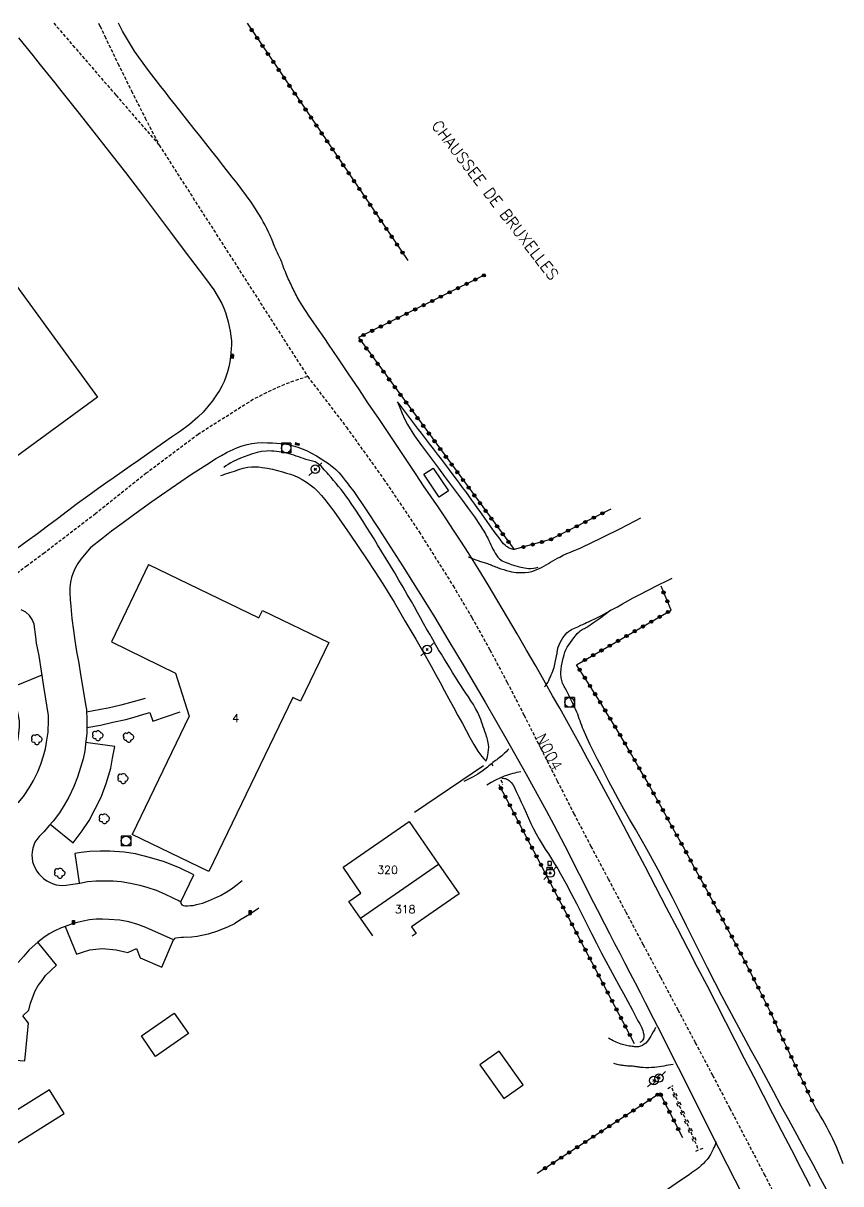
# Model space of a CAD drawing. Header units: millimetres. Extents: x 164999 to 166000, y 157004 to 158000.
# Drawn here: x 165616.7 to 165744.5, y 157818.7 to 158000 of the extents above; entities that cross this region are included whole.
import ezdxf
from ezdxf.enums import TextEntityAlignment as Align

# ---------------------------------------------------------------- set-up
doc = ezdxf.new("R2010")
doc.units = ezdxf.units.MM
doc.linetypes.add('DASHED', pattern=[0.75, 0.5, -0.25])
doc.layers.get('0').update_dxf_attribs({"linetype": 'CONTINUOUS'})
for name, color, linetype in [('W0001', 6, 'DASHED'), ('W0006', 2, 'CONTINUOUS'), ('W0008', 7, 'CONTINUOUS'), ('W0014', 7, 'CONTINUOUS'), ('W0017', 7, 'CONTINUOUS'), ('W0101', 7, 'CONTINUOUS'), ('W0104', 1, 'CONTINUOUS'), ('W0112', 1, 'DASHED'), ('W0211', 2, 'CONTINUOUS'), ('W0214', 2, 'CONTINUOUS'), ('W0220', 5, 'DASHED'), ('W0300', 7, 'CONTINUOUS'), ('W0322', 7, 'CONTINUOUS'), ('W0323', 7, 'CONTINUOUS'), ('W0401', 7, 'CONTINUOUS'), ('W0420', 7, 'CONTINUOUS'), ('W0438', 7, 'CONTINUOUS'), ('W0473', 7, 'CONTINUOUS'), ('W0989', 7, 'CONTINUOUS'), ('W0990', 7, 'CONTINUOUS'), ('W0991', 7, 'CONTINUOUS'), ('W1102', 7, 'CONTINUOUS')]:
    doc.layers.add(name, color=color, linetype=linetype)
doc.styles.get("Standard").update_dxf_attribs({"font": 'romans.shx', "width": 0.85})

# ---------------------------------------------------------------- blocks, each defined once
blk = doc.blocks.new('T401')
for p, q in [((-0.3, 0.3), (0, 0.3)), ((-0.3, -0.25), (-0.3, 0.3)), ((-0.3, 0.15), (0, 0.15)), ((-0.3, 0), (0, 0)), ((0, 0.3), (0, -0.25)), ((-0.3, -0.15), (0, -0.15)), ((-0.3, -0.25), (-0.3, -0.3)), ((-0.3, -0.3), (0, -0.3)), ((0, -0.3), (0, -0.25))]:
    blk.add_line(p, q)
blk = doc.blocks.new('T300')
for p, q in [((-0.8, 0.51), (-0.86, 0.34)), ((-0.86, 0.34), (-0.86, 0.17)), ((-0.86, 0.17), (-0.74, 0.06)), ((-0.69, 0.63), (-0.8, 0.51)), ((-0.8, -0.06), (-0.74, 0.06)), ((-0.74, 0.06), (-0.69, 0.11)), ((-0.57, 0.69), (-0.69, 0.63)), ((-0.46, 0.69), (-0.57, 0.69)), ((-0.29, 0.63), (-0.46, 0.69)), ((-0.29, 0.63), (-0.17, 0.74)), ((-0.23, 0.57), (-0.29, 0.63)), ((-0.17, 0.74), (-0.06, 0.8)), ((-0.06, 0.8), (0.06, 0.8)), ((0.06, 0.8), (0.23, 0.74)), ((0.23, 0.74), (0.34, 0.63)), ((0.34, 0.63), (0.4, 0.51)), ((0.46, 0.46), (0.34, 0.46)), ((0.4, 0.51), (0.4, 0.46)), ((0.57, 0.4), (0.46, 0.46)), ((0.57, 0.4), (0.69, 0.29)), ((0.69, 0.29), (0.74, 0.17)), ((0.74, 0.06), (0.69, -0.17)), ((0.74, 0.17), (0.74, 0.06)), ((-0.8, -0.17), (-0.8, -0.06)), ((-0.8, -0.23), (-0.8, -0.17)), ((-0.74, -0.34), (-0.8, -0.23)), ((-0.69, -0.4), (-0.74, -0.34)), ((-0.51, -0.46), (-0.69, -0.4)), ((-0.4, -0.46), (-0.51, -0.46)), ((-0.4, -0.46), (-0.34, -0.46)), ((-0.34, -0.46), (-0.34, -0.4)), ((-0.34, -0.51), (-0.34, -0.46)), ((-0.29, -0.63), (-0.34, -0.51)), ((-0.17, -0.74), (-0.29, -0.63)), ((-0.06, -0.8), (-0.17, -0.74)), ((0.06, -0.8), (-0.06, -0.8)), ((0.17, -0.74), (0.06, -0.8)), ((0.23, -0.69), (0.17, -0.74)), ((0.29, -0.46), (0.23, -0.46)), ((0.29, -0.63), (0.23, -0.69)), ((0.46, -0.4), (0.29, -0.46)), ((0.34, -0.51), (0.29, -0.63)), ((0.34, -0.51), (0.34, -0.46)), ((0.57, -0.34), (0.46, -0.4)), ((0.63, -0.29), (0.57, -0.34)), ((0.69, -0.17), (0.63, -0.29))]:
    blk.add_line(p, q)
blk = doc.blocks.new('T420')
for p, q in [((0.75, 0.75), (-0.75, 0.75)), ((-0.75, 0.75), (-0.75, -0.75)), ((0.75, 0.75), (0.75, -0.75)), ((0.75, -0.75), (-0.75, -0.75))]:
    blk.add_line(p, q)
blk.add_ellipse((0, 0), major_axis=(-0.53, 0.53), ratio=1, start_param=3.926991, end_param=10.210176)
blk = doc.blocks.new('T473')
for p, q in [((-0.166667, 0.166667), (0.166667, -0.166667)), ((-0.166667, -0.166667), (0.166667, 0.166667)), ((0.500001, 0.500001), (1.000002, 1.000002)), ((-1.000002, -1.000002), (-0.500001, -0.500001))]:
    blk.add_line(p, q)
blk.add_ellipse((0, 0), major_axis=(0.471405, 0.471405), ratio=1, start_param=5.4977871438, end_param=11.780972451)
blk = doc.blocks.new('T438')
for p, q in [((-0.4, 0.2), (0.4, 0.2)), ((-0.4, -0.2), (-0.4, 0.2)), ((0.15, 1.1), (-0.3, 1.1)), ((-0.3, 1.1), (-0.3, 0.5)), ((-0.3, 0.5), (0.15, 0.5)), ((0.3, 0.65), (0.3, 0.95)), ((0.4, 0.2), (0.4, -0.2))]:
    blk.add_line(p, q)
at = {"flags": 128}
for points in [[(-0.4, -0.2), (0.4, 0.2)], [(0.4, -0.2), (-0.4, -0.2)]]:
    blk.add_lwpolyline(points, dxfattribs=at)
for centre, major_axis, start_param, end_param in [((0.15, 0.95), (0.106, -0.106), 0.785398, 2.356194), ((0.15, 0.65), (0.106, 0.106), 3.926991, 5.497787)]:
    blk.add_ellipse(centre, major_axis=major_axis, ratio=1, start_param=start_param, end_param=end_param)
blk = doc.blocks.new('t323o')
at = {"color": 0, "linetype": 'Continuous'}
for radius in [0.25, 0.15]:
    blk.add_circle((0, 0), radius, dxfattribs=at)
blk = doc.blocks.new('t220o')
at = {"color": 0, "linetype": 'Continuous'}
for p, q in [((-0.25, 0.25), (0.25, 0.25)), ((-0.25, -0.25), (0.25, -0.25))]:
    blk.add_line(p, q, dxfattribs=at)
blk = doc.blocks.new('t322o')
at = {"color": 0, "linetype": 'Continuous'}
for radius in [0.25, 0.15]:
    blk.add_circle((0, 0), radius, dxfattribs=at)

msp = doc.modelspace()

# ---------------------------------------------------------------- linework, layer by layer
at = {"layer": 'W0001'}
for points in [[(165621.45, 158000), (165624.43, 157996.54), (165631.17, 157988.74), (165637.92, 157980.95)], [(165628.44, 158000), (165628.67, 157999.52), (165629.42, 157997.96), (165631.48, 157993.68), (165633.59, 157989.42), (165635.73, 157985.17), (165637.92, 157980.95)], [(165637.92, 157980.95), (165661.14, 157944.8)], [(165661.14, 157944.8), (165658.93, 157944.09), (165656.77, 157943.25), (165654.66, 157942.28), (165652.6, 157941.2), (165644.03, 157935.77), (165635.9, 157929.68), (165627.97, 157923.36), (165619.96, 157917.23), (165617.28, 157915.24), (165614.6, 157913.25)], [(165661.14, 157944.8), (165667.2, 157936.88), (165673.01, 157928.79), (165678.57, 157920.52), (165683.88, 157912.1), (165686.81, 157907.14), (165689.62, 157902.1), (165692.33, 157897.02), (165694.96, 157891.9), (165697.56, 157886.76), (165700.15, 157881.63), (165702.76, 157876.5), (165705.42, 157871.4), (165708.14, 157866.29), (165710.86, 157861.17), (165713.58, 157856.06), (165716.31, 157850.95), (165719.03, 157845.84), (165721.74, 157840.73), (165724.45, 157835.61), (165727.14, 157830.48), (165732.52, 157820.16), (165737.86, 157809.83)]]:
    msp.add_lwpolyline(points, dxfattribs=at)
at = {"layer": 'W0006'}
for points in [[(165619.56, 157898.15), (165614.88, 157896.21), (165615.27, 157895.06), (165616.02, 157890.99), (165616.02, 157890.04), (165615.8, 157888.17), (165615.58, 157887.15), (165614.95, 157885.29), (165614.54, 157884.3), (165614.02, 157883.4), (165612.93, 157881.86), (165611.6, 157880.42), (165609.98, 157879.12), (165608.15, 157878.04), (165606.47, 157877.33), (165604.48, 157876.84), (165602.48, 157876.62), (165600.48, 157876.76), (165598.53, 157877.07), (165596.62, 157877.68), (165595.68, 157878.12), (165593.74, 157879.39), (165592.31, 157880.55), (165589.15, 157877.14)], [(165620.89, 157874.85), (165624.48, 157871.96), (165625.88, 157873.85), (165626.95, 157875.45), (165627.93, 157877.26), (165628.84, 157879.09), (165629.63, 157881.23), (165630.36, 157883.6), (165630.64, 157885.18), (165631.01, 157887.02), (165626.42, 157887.63)], [(165641.33, 157862.76), (165643.32, 157866.96), (165641.19, 157867.98), (165638.75, 157869.01), (165636.43, 157869.67), (165634.21, 157870.21), (165632.47, 157870.48), (165630.18, 157870.66), (165628.71, 157870.67), (165627.08, 157870.58), (165625.72, 157870.42), (165624.71, 157870.26), (165625.39, 157865.71)], [(165623.21, 157858.88), (165624.97, 157854.55), (165626.09, 157854.93), (165627.07, 157855.23), (165628.04, 157855.35), (165629.07, 157855.42), (165631.22, 157855.26), (165633.04, 157854.8), (165634.36, 157855.45), (165634.95, 157854), (165638.35, 157852.51), (165640.16, 157856.79)], [(165612.37, 157838.2), (165616.89, 157837.88), (165617.48, 157843.76), (165616.58, 157844.93), (165617.54, 157845.82), (165617.81, 157846.9), (165618.51, 157848.85), (165619.02, 157849.67), (165619.61, 157850.44), (165620.16, 157851.24), (165621.85, 157852.83), (165618.94, 157856.44)]]:
    msp.add_lwpolyline(points, dxfattribs=at)
at = {"layer": 'W0008'}
for points in [[(165739.77, 157818.25), (165738.29, 157821.09), (165736.82, 157823.94), (165735.34, 157826.79), (165733.87, 157829.63), (165732.39, 157832.48), (165730.92, 157835.34), (165729.45, 157838.2), (165727.98, 157841.06), (165726.52, 157843.92), (165725.05, 157846.78), (165723.58, 157849.64), (165722.1, 157852.5), (165720.62, 157855.35), (165718.94, 157858.57), (165717.26, 157861.8), (165715.58, 157865.02), (165713.89, 157868.24), (165712.2, 157871.46), (165710.49, 157874.68), (165708.78, 157877.89), (165707.06, 157881.09), (165705.99, 157883.08), (165704.91, 157885.06), (165703.83, 157887.05), (165702.74, 157889.02), (165701.65, 157891), (165700.55, 157892.97), (165699.44, 157894.94), (165698.32, 157896.9), (165696.85, 157899.48), (165695.37, 157902.04), (165693.88, 157904.61), (165692.38, 157907.17), (165690.87, 157909.72), (165689.34, 157912.26), (165687.8, 157914.79), (165686.23, 157917.3), (165685.1, 157919.07), (165683.96, 157920.82), (165682.8, 157922.56), (165681.63, 157924.29), (165680.45, 157926.02), (165679.27, 157927.75), (165678.1, 157929.48), (165676.93, 157931.21), (165675.37, 157933.55), (165673.8, 157935.88), (165672.24, 157938.22), (165670.67, 157940.55), (165669.11, 157942.88), (165667.54, 157945.22), (165665.98, 157947.55), (165664.41, 157949.88), (165663.81, 157950.76), (165663.2, 157951.63), (165662.59, 157952.5), (165661.98, 157953.37), (165661.38, 157954.24), (165660.78, 157955.12), (165660.21, 157956.02), (165659.66, 157956.92), (165659.51, 157957.18), (165659.37, 157957.44), (165659.24, 157957.7), (165659.11, 157957.96), (165658.98, 157958.23), (165658.85, 157958.49), (165658.73, 157958.76), (165658.6, 157959.02), (165658.48, 157959.28), (165658.35, 157959.55), (165658.23, 157959.81), (165658.11, 157960.07), (165657.99, 157960.34), (165657.88, 157960.6), (165657.76, 157960.87), (165657.65, 157961.14), (165657.55, 157961.37), (165657.47, 157961.6), (165657.38, 157961.84), (165657.3, 157962.08), (165657.21, 157962.31), (165657.13, 157962.55), (165657.04, 157962.78), (165656.94, 157963.01), (165656.84, 157963.23), (165656.74, 157963.46), (165656.63, 157963.68), (165656.52, 157963.89), (165656.41, 157964.11), (165656.3, 157964.33), (165656.2, 157964.55), (165656.1, 157964.78), (165655.99, 157965.03), (165655.89, 157965.29), (165655.79, 157965.55), (165655.69, 157965.82), (165655.59, 157966.08), (165655.49, 157966.34), (165655.38, 157966.6), (165655.27, 157966.85), (165655.01, 157967.38), (165654.74, 157967.92), (165654.47, 157968.44), (165654.19, 157968.96), (165653.9, 157969.48), (165653.6, 157970), (165653.29, 157970.5), (165652.97, 157971), (165652.29, 157972.02), (165651.58, 157973.03), (165650.85, 157974.01), (165650.1, 157974.99), (165649.35, 157975.95), (165648.59, 157976.91), (165647.83, 157977.87), (165647.08, 157978.84), (165646.15, 157980.03), (165645.22, 157981.22), (165644.28, 157982.4), (165643.34, 157983.57), (165642.4, 157984.75), (165641.47, 157985.93), (165640.54, 157987.12), (165639.61, 157988.3), (165638.91, 157989.21), (165638.2, 157990.11), (165637.48, 157991.02), (165636.78, 157991.92), (165636.08, 157992.83), (165635.39, 157993.76), (165634.72, 157994.7), (165634.08, 157995.65), (165633.59, 157996.42), (165633.12, 157997.2), (165632.66, 157997.98), (165632.21, 157998.78), (165631.77, 157999.58), (165631.55, 158000)], [(165615.95, 157997.72), (165617.08, 157996.32), (165618.21, 157994.91), (165619.33, 157993.51), (165620.46, 157992.1), (165621.58, 157990.69), (165622.71, 157989.28), (165625.2, 157986.14), (165627.69, 157982.99), (165630.17, 157979.84), (165632.63, 157976.67), (165634.99, 157973.58), (165637.34, 157970.49), (165639.68, 157967.38), (165641.99, 157964.26), (165643.48, 157962.3), (165645.02, 157960.35), (165646.48, 157958.33), (165647.74, 157956.19), (165648.04, 157955.5), (165648.29, 157954.79), (165648.5, 157954.07), (165648.69, 157953.35), (165648.86, 157952.61), (165649.02, 157951.87), (165649.14, 157951.12), (165649.21, 157950.36), (165649.23, 157949.74), (165649.2, 157949.13), (165649.14, 157948.52), (165649.06, 157947.9), (165648.94, 157947.11), (165648.79, 157946.32), (165648.6, 157945.53), (165648.35, 157944.76), (165648.06, 157944.02), (165647.71, 157943.31), (165647.33, 157942.61), (165646.9, 157941.94), (165646.25, 157941), (165645.54, 157940.1), (165644.78, 157939.25), (165643.98, 157938.44), (165642.67, 157937.31), (165641.27, 157936.29), (165639.85, 157935.32), (165638.44, 157934.34), (165637.19, 157933.44), (165635.93, 157932.56), (165634.66, 157931.68), (165633.39, 157930.8), (165632.13, 157929.93), (165630.86, 157929.05), (165629.6, 157928.16), (165628.34, 157927.27), (165626.75, 157926.11), (165625.17, 157924.94), (165623.6, 157923.76), (165622.03, 157922.58), (165620.46, 157921.4), (165618.88, 157920.23), (165617.3, 157919.07), (165615.7, 157917.92)], [(165627.27, 157918.19), (165628.88, 157919.44), (165630.49, 157920.68), (165632.12, 157921.9), (165633.76, 157923.11), (165636.75, 157925.26), (165639.77, 157927.38), (165642.82, 157929.45), (165645.93, 157931.44), (165646.8, 157931.97), (165647.67, 157932.49), (165648.56, 157932.98), (165649.48, 157933.41), (165650.19, 157933.7), (165650.92, 157933.97), (165651.67, 157934.18), (165652.43, 157934.34), (165653.23, 157934.44), (165654.03, 157934.47), (165654.83, 157934.46), (165655.63, 157934.43), (165656.26, 157934.4), (165656.89, 157934.35), (165657.52, 157934.28), (165658.15, 157934.16), (165658.87, 157933.98), (165659.58, 157933.76), (165660.28, 157933.51), (165660.97, 157933.22), (165661.75, 157932.84), (165662.5, 157932.41), (165663.24, 157931.95), (165663.96, 157931.48), (165664.37, 157931.2), (165664.77, 157930.92), (165665.16, 157930.61), (165665.53, 157930.29), (165666.05, 157929.74), (165666.54, 157929.16), (165667, 157928.56), (165667.46, 157927.97), (165667.68, 157927.69), (165667.9, 157927.41), (165668.12, 157927.12), (165668.33, 157926.83), (165670.3, 157923.97), (165672.22, 157921.08), (165674.11, 157918.16), (165675.97, 157915.23), (165678.42, 157911.33), (165680.84, 157907.41), (165683.23, 157903.46), (165685.59, 157899.51), (165688.87, 157893.92), (165692.12, 157888.31), (165695.32, 157882.66), (165698.44, 157876.98), (165699.62, 157874.79), (165700.77, 157872.59), (165701.9, 157870.38), (165703.03, 157868.17), (165704.14, 157865.95), (165705.26, 157863.73), (165706.39, 157861.52), (165707.52, 157859.31), (165708.32, 157857.77), (165709.12, 157856.24), (165709.92, 157854.7), (165710.72, 157853.17), (165711.53, 157851.63), (165712.33, 157850.1), (165713.12, 157848.56), (165713.92, 157847.02), (165715.21, 157844.48), (165716.5, 157841.94), (165717.78, 157839.39), (165719.06, 157836.84), (165720.34, 157834.29), (165721.62, 157831.74), (165722.9, 157829.2), (165724.19, 157826.65), (165726.68, 157821.77), (165729.19, 157816.88)]]:
    msp.add_lwpolyline(points, dxfattribs=at)
at = {"layer": 'W0014'}
for points in [[(165635.71, 157894.52), (165633.83, 157893.97), (165631.92, 157893.46), (165629.93, 157893), (165628.77, 157892.78), (165626.55, 157892.35)], [(165626.61, 157889.95), (165628.76, 157890.34), (165630.67, 157890.79), (165632.71, 157891.21), (165633.99, 157891.56), (165635.51, 157892.04), (165636.44, 157892.29), (165636.94, 157890.94), (165641.2, 157892.44)]]:
    msp.add_lwpolyline(points, dxfattribs=at)
at = {"layer": 'W0017'}
for points in [[(165686.25, 157916.65), (165686.64, 157916.49), (165687.03, 157916.33), (165687.42, 157916.18), (165687.81, 157916.04), (165687.99, 157915.98), (165688.17, 157915.92), (165688.35, 157915.86), (165688.53, 157915.8), (165688.71, 157915.74), (165688.89, 157915.69), (165689.07, 157915.63), (165689.25, 157915.57), (165689.47, 157915.49), (165689.68, 157915.41), (165689.89, 157915.33), (165690.1, 157915.25), (165690.31, 157915.17), (165690.52, 157915.09), (165690.73, 157915.01), (165690.94, 157914.93), (165691.36, 157914.78), (165691.78, 157914.64), (165692.21, 157914.5), (165692.64, 157914.39), (165693, 157914.31), (165693.37, 157914.25), (165693.73, 157914.2), (165694.1, 157914.18), (165694.63, 157914.18), (165695.16, 157914.2), (165695.68, 157914.26), (165696.2, 157914.36), (165696.59, 157914.48), (165696.97, 157914.63), (165697.33, 157914.8), (165697.69, 157914.98), (165698.05, 157915.16), (165698.41, 157915.36), (165698.77, 157915.57), (165699.12, 157915.79), (165699.47, 157916), (165699.82, 157916.21), (165700.18, 157916.41), (165700.55, 157916.6), (165701.1, 157916.87), (165701.66, 157917.13), (165702.23, 157917.37), (165702.79, 157917.61), (165703.36, 157917.85), (165703.93, 157918.09), (165704.49, 157918.34), (165705.05, 157918.6), (165707.5, 157919.79), (165709.92, 157921.01), (165712.33, 157922.27), (165713.2, 157922.74)], [(165627.27, 157918.19), (165625.68, 157916.26), (165625.19, 157915.58), (165624.79, 157914.88), (165624.47, 157914.15), (165624.23, 157913.41), (165624.08, 157912.65), (165623.97, 157911.85), (165623.97, 157911.03), (165623.99, 157909.99), (165624.1, 157908.88), (165624.28, 157906.98), (165624.53, 157905.14), (165624.74, 157903.58), (165624.99, 157901.87), (165625.35, 157900.02), (165625.61, 157898.25), (165626.43, 157893.29), (165626.53, 157892.8), (165626.61, 157891.1), (165626.61, 157889.95), (165626.61, 157889.02), (165626.46, 157887.85), (165626.28, 157886.34), (165626.02, 157885.08), (165625.64, 157883.73), (165625.15, 157882.2), (165624.58, 157880.75), (165623.79, 157879.08), (165623.08, 157877.86), (165622.31, 157876.63), (165621.37, 157875.36), (165620.7, 157874.65), (165619.86, 157873.68), (165619.17, 157872.93), (165618.77, 157872.49), (165618.5, 157872.04), (165618.3, 157871.61), (165618.14, 157871.1), (165618.06, 157870.56), (165618.03, 157870.03), (165618.06, 157869.55), (165618.11, 157869), (165618.33, 157868.45), (165618.76, 157867.56), (165619.1, 157867.12), (165619.45, 157866.73), (165619.84, 157866.4), (165620.37, 157866.02), (165620.78, 157865.79), (165621.35, 157865.56), (165621.79, 157865.41), (165622.29, 157865.33), (165622.79, 157865.29), (165623.4, 157865.36), (165624.08, 157865.44), (165625.49, 157865.66), (165626.71, 157865.89), (165628.02, 157866.03), (165629.38, 157866.04), (165630.75, 157866.02), (165632, 157865.92), (165633.41, 157865.67), (165634.89, 157865.33), (165636.17, 157864.97), (165637.47, 157864.55), (165638.73, 157863.99), (165640.06, 157863.35), (165641.05, 157862.89), (165641.33, 157862.76), (165641.33, 157862.47), (165641.47, 157862.26), (165641.69, 157862.18), (165641.95, 157862.13), (165642.41, 157862.1), (165642.75, 157862.15), (165643.21, 157862.17), (165643.77, 157862.3), (165644.71, 157862.55), (165645.65, 157862.9), (165646.59, 157863.29), (165647.5, 157863.72), (165648.38, 157864.25), (165649.21, 157864.79), (165650.11, 157865.45), (165650.87, 157866.05)], [(165698.18, 157896.32), (165698.32, 157896.49), (165698.44, 157896.66), (165698.56, 157896.83), (165698.67, 157897.01), (165698.83, 157897.3), (165698.97, 157897.6), (165699.1, 157897.9), (165699.23, 157898.2), (165699.35, 157898.49), (165699.46, 157898.78), (165699.57, 157899.07), (165699.66, 157899.37), (165699.79, 157899.86), (165699.9, 157900.36), (165700, 157900.86), (165700.1, 157901.36), (165700.12, 157901.51), (165700.15, 157901.65), (165700.17, 157901.8), (165700.19, 157901.94), (165700.21, 157902.09), (165700.24, 157902.24), (165700.27, 157902.38), (165700.31, 157902.52), (165700.46, 157902.9), (165700.62, 157903.26), (165700.82, 157903.62), (165701.04, 157903.96), (165701.23, 157904.23), (165701.45, 157904.49), (165701.68, 157904.74), (165701.94, 157904.96), (165702.4, 157905.26), (165702.88, 157905.5), (165703.37, 157905.71), (165703.86, 157905.94), (165704.15, 157906.08), (165704.45, 157906.22), (165704.75, 157906.36), (165705.05, 157906.5), (165705.35, 157906.63), (165705.65, 157906.77), (165705.95, 157906.92), (165706.25, 157907.06), (165707.08, 157907.49), (165707.91, 157907.94), (165708.74, 157908.39), (165709.56, 157908.84), (165710.38, 157909.3), (165711.2, 157909.76), (165712.03, 157910.21), (165712.86, 157910.65), (165714.37, 157911.42), (165715.88, 157912.19), (165717.4, 157912.94), (165718.13, 157913.29)], [(165615.86, 157878.22), (165616.7, 157879.19), (165617.72, 157880.68), (165618.28, 157881.68), (165618.96, 157883.02), (165619.44, 157884.25), (165619.83, 157885.53), (165620.17, 157886.64), (165620.38, 157887.98), (165620.55, 157889.26), (165620.63, 157891.1), (165620.61, 157891.83), (165619.88, 157896.36), (165619.13, 157901.15), (165618.75, 157903.12), (165618.65, 157904.16), (165618.36, 157906.11), (165618.08, 157906.84), (165617.64, 157907.49), (165617.06, 157908.01), (165616.36, 157908.36)], [(165692.6, 157886.65), (165692.38, 157886.41), (165692.15, 157886.18), (165691.91, 157885.95), (165691.67, 157885.72), (165691.48, 157885.56), (165691.29, 157885.4), (165691.09, 157885.25), (165690.89, 157885.1), (165690.7, 157884.94), (165690.5, 157884.79), (165690.3, 157884.64), (165690.1, 157884.49), (165689.89, 157884.32), (165689.68, 157884.14), (165689.48, 157883.97), (165689.27, 157883.79), (165689.06, 157883.62), (165688.85, 157883.45), (165688.63, 157883.29), (165688.4, 157883.13), (165687.72, 157882.69), (165687.01, 157882.27), (165686.29, 157881.89), (165685.55, 157881.53)], [(165694.45, 157883.05), (165694.13, 157882.99), (165693.81, 157882.92), (165693.5, 157882.85), (165693.19, 157882.77), (165692.86, 157882.68), (165692.53, 157882.59), (165692.2, 157882.48), (165691.88, 157882.36), (165691.19, 157882.05), (165690.5, 157881.72), (165689.83, 157881.36), (165689.17, 157880.96)], [(165653.5, 157861.77), (165652.06, 157860.77), (165650.55, 157859.85), (165649.69, 157859.32), (165648.69, 157858.82), (165647.05, 157858.15), (165645.57, 157857.67), (165643.88, 157857.3), (165642.95, 157857.22), (165641.7, 157857.16), (165641.43, 157857.16), (165640.51, 157857.05), (165640.34, 157856.99), (165640.16, 157856.79), (165635.84, 157858.73), (165634.57, 157859.2), (165633.16, 157859.61), (165631.77, 157859.86), (165630.06, 157860), (165629.07, 157860.05), (165628.07, 157860.02), (165627.05, 157859.91), (165626.06, 157859.73), (165625.1, 157859.51), (165624.29, 157859.28), (165623.21, 157858.88), (165622.49, 157858.64), (165621.58, 157858.22), (165620.73, 157857.71), (165619.87, 157857.15), (165618.94, 157856.44), (165617.57, 157855.25), (165616.69, 157854.19), (165615.89, 157853.28)], [(165715.54, 157843.08), (165715.36, 157842.74), (165715.17, 157842.4), (165714.97, 157842.06), (165714.77, 157841.73), (165714.6, 157841.46), (165714.43, 157841.18), (165714.24, 157840.91), (165714.02, 157840.68), (165713.76, 157840.48), (165713.48, 157840.31), (165713.18, 157840.18), (165712.87, 157840.09), (165712.74, 157840.07), (165712.62, 157840.06), (165712.49, 157840.06), (165712.36, 157840.07), (165712.23, 157840.09), (165712.11, 157840.11), (165711.98, 157840.13), (165711.86, 157840.15), (165711.64, 157840.18), (165711.42, 157840.21), (165711.21, 157840.25), (165711, 157840.3), (165710.78, 157840.34), (165710.57, 157840.4), (165710.36, 157840.46), (165710.15, 157840.52), (165709.9, 157840.61), (165709.64, 157840.71), (165709.39, 157840.81), (165709.15, 157840.92), (165708.9, 157841.04), (165708.66, 157841.16), (165708.42, 157841.29), (165708.19, 157841.43)], [(165718.3, 157837.33), (165717.93, 157837.26), (165717.56, 157837.2), (165717.19, 157837.14), (165716.82, 157837.08), (165716.45, 157837.02), (165716.09, 157836.96), (165715.72, 157836.9), (165715.35, 157836.86), (165714.91, 157836.83), (165714.47, 157836.81), (165714.03, 157836.81), (165713.59, 157836.83), (165713.41, 157836.84), (165713.23, 157836.86), (165713.05, 157836.89), (165712.86, 157836.92), (165712.68, 157836.94), (165712.5, 157836.97), (165712.32, 157837), (165712.14, 157837.02), (165711.94, 157837.04), (165711.73, 157837.05), (165711.53, 157837.06), (165711.33, 157837.07), (165711.12, 157837.08), (165710.92, 157837.09), (165710.72, 157837.11), (165710.52, 157837.14), (165710.32, 157837.16), (165710.13, 157837.2), (165709.94, 157837.23), (165709.75, 157837.27), (165709.55, 157837.31), (165709.36, 157837.36), (165709.17, 157837.41), (165708.98, 157837.46)], [(165724.98, 157825.23), (165724.89, 157824.94), (165724.78, 157824.64), (165724.66, 157824.36), (165724.54, 157824.08), (165724.32, 157823.66), (165724.1, 157823.26), (165723.85, 157822.86), (165723.58, 157822.48), (165723.3, 157822.15), (165723, 157821.83), (165722.68, 157821.53), (165722.35, 157821.25), (165722.07, 157821.02), (165721.77, 157820.81), (165721.47, 157820.6), (165721.17, 157820.4), (165720.77, 157820.11), (165720.38, 157819.83), (165719.99, 157819.55), (165719.59, 157819.28), (165717.22, 157817.69)]]:
    msp.add_lwpolyline(points, dxfattribs=at)
at = {"layer": 'W0101'}
msp.add_lwpolyline([(165615.18, 157959.56), (165628.29, 157941.6), (165610.29, 157928.46), (165597.18, 157946.42)], close=True, dxfattribs=at)
for points in [[(165636.23, 157915.43), (165630.44, 157903.34), (165640.48, 157898.44), (165642.63, 157891.72), (165633.7, 157873.24)], [(165636.23, 157915.43), (165653.51, 157907.1), (165654.07, 157908.27), (165664.42, 157903.26), (165659.99, 157894.08), (165658.82, 157894.65), (165645.67, 157867.46), (165633.7, 157873.24)], [(165669.42, 157860.17), (165667.59, 157862.8), (165669.47, 157864.11), (165666.67, 157868.13), (165676.99, 157875.3)], [(165676.99, 157875.3), (165681.61, 157868.64)], [(165681.61, 157868.64), (165684.83, 157864.01), (165677.39, 157858.84), (165678.11, 157857.8), (165677.47, 157857.36)], [(165671.31, 157857.44), (165669.42, 157860.17)]]:
    msp.add_lwpolyline(points, dxfattribs=at)
at = {"layer": 'W0104'}
for points in [[(165681.7, 157925.96), (165679.31, 157929.55), (165680.76, 157930.51), (165683.14, 157926.92)], [(165640.24, 157845.35), (165642.48, 157842.14), (165637.37, 157838.59), (165635.14, 157841.81)], [(165694.83, 157834.14), (165691.06, 157839.42), (165688.06, 157837.27), (165691.83, 157832)], [(165620.76, 157833.39), (165608.89, 157825.98), (165611.21, 157822.27), (165623.08, 157829.67)]]:
    msp.add_lwpolyline(points, close=True, dxfattribs=at)
at = {"layer": 'W0112'}
for points in [[(165689.84, 157884.4), (165690.17, 157883.88)], [(165691.32, 157881.8), (165691.63, 157881.09)], [(165717.43, 157833.59), (165718.29, 157834.04)], [(165721.8, 157823.8), (165722.96, 157824.27)]]:
    msp.add_lwpolyline(points, dxfattribs=at)
at = {"layer": 'W0211'}
for points in [[(165693.42, 157917.77), (165693.26, 157917.8), (165693.1, 157917.84), (165692.95, 157917.89), (165692.79, 157917.95), (165692.64, 157918.01), (165692.5, 157918.09), (165692.36, 157918.17), (165692.23, 157918.26), (165691.99, 157918.46), (165691.77, 157918.67), (165691.57, 157918.9), (165691.38, 157919.14), (165691.21, 157919.38), (165691.03, 157919.63), (165690.86, 157919.87), (165690.68, 157920.11), (165690.3, 157920.61), (165689.92, 157921.12), (165689.56, 157921.63), (165689.19, 157922.14), (165688.83, 157922.66), (165688.47, 157923.17), (165688.11, 157923.69), (165687.75, 157924.2), (165687.27, 157924.86), (165686.79, 157925.51), (165686.32, 157926.17), (165685.84, 157926.82), (165685.36, 157927.48), (165684.88, 157928.13), (165684.4, 157928.78), (165683.91, 157929.43), (165683.3, 157930.25), (165682.68, 157931.06), (165682.05, 157931.88), (165681.43, 157932.69), (165680.8, 157933.5), (165680.17, 157934.31), (165679.55, 157935.12), (165678.93, 157935.94), (165678.46, 157936.55), (165677.99, 157937.17), (165677.53, 157937.78), (165677.06, 157938.4), (165676.6, 157939.02), (165676.13, 157939.63), (165675.67, 157940.25), (165675.2, 157940.87)], [(165647.56, 157929.35), (165647.92, 157929.47), (165648.28, 157929.58), (165648.63, 157929.7), (165648.99, 157929.81), (165649.67, 157930.04), (165650.36, 157930.29), (165651.05, 157930.51), (165651.76, 157930.65), (165652.33, 157930.7), (165652.9, 157930.71), (165653.47, 157930.67), (165654.04, 157930.61), (165654.85, 157930.49), (165655.65, 157930.31), (165656.44, 157930.11), (165657.22, 157929.89), (165657.83, 157929.72), (165658.44, 157929.54), (165659.04, 157929.33), (165659.62, 157929.08), (165660.29, 157928.72), (165660.94, 157928.32), (165661.55, 157927.89), (165662.14, 157927.41), (165662.75, 157926.83), (165663.3, 157926.21), (165663.83, 157925.57), (165664.35, 157924.92), (165665.23, 157923.76), (165666.07, 157922.57), (165666.89, 157921.37), (165667.71, 157920.17), (165669.03, 157918.24), (165670.33, 157916.31), (165671.62, 157914.36), (165672.88, 157912.4), (165674.64, 157909.54), (165676.35, 157906.66), (165678.04, 157903.76), (165679.71, 157900.85), (165680.43, 157899.57), (165681.14, 157898.29), (165681.84, 157897), (165682.54, 157895.72), (165683.23, 157894.43), (165683.93, 157893.14), (165684.63, 157891.85), (165685.34, 157890.57), (165685.93, 157889.49), (165686.5, 157888.4), (165687.1, 157887.32), (165687.75, 157886.28), (165688.05, 157885.86), (165688.36, 157885.46), (165688.68, 157885.07), (165689.02, 157884.7)], [(165744.87, 157821.82), (165744.35, 157823.14), (165743.8, 157824.44), (165743.22, 157825.73), (165742.93, 157826.33), (165742.63, 157826.92), (165742.32, 157827.51), (165742, 157828.09), (165741.67, 157828.67), (165741.33, 157829.24), (165740.98, 157829.81), (165740.63, 157830.37)]]:
    msp.add_lwpolyline(points, dxfattribs=at)
at = {"layer": 'W0214'}
for points in [[(165675.2, 157940.87), (165675.52, 157939.95), (165675.89, 157939.05), (165676.3, 157938.17), (165676.76, 157937.32), (165677.86, 157935.54), (165679.08, 157933.83), (165680.35, 157932.16), (165681.58, 157930.48), (165682.51, 157929.2), (165683.45, 157927.94), (165684.4, 157926.68), (165685.35, 157925.42), (165686.29, 157924.15), (165687.21, 157922.86), (165688.09, 157921.55), (165688.93, 157920.21), (165689.12, 157919.88), (165689.29, 157919.54), (165689.45, 157919.2), (165689.6, 157918.86), (165689.76, 157918.52), (165689.92, 157918.18), (165690.09, 157917.84), (165690.27, 157917.52), (165690.45, 157917.2), (165690.64, 157916.89), (165690.85, 157916.59), (165691.11, 157916.32), (165691.53, 157916.03), (165692, 157915.81), (165692.47, 157915.63), (165692.94, 157915.46), (165693.31, 157915.33), (165693.69, 157915.22), (165694.07, 157915.12), (165694.46, 157915.03), (165694.76, 157914.96), (165695.06, 157914.89), (165695.36, 157914.84), (165695.67, 157914.82), (165696.04, 157914.83), (165696.42, 157914.86), (165696.79, 157914.92), (165697.15, 157915.01)], [(165689.02, 157884.7), (165689.12, 157884.93), (165689.2, 157885.17), (165689.26, 157885.42), (165689.32, 157885.67), (165689.38, 157886.07), (165689.42, 157886.48), (165689.44, 157886.89), (165689.41, 157887.31), (165689.38, 157887.57), (165689.32, 157887.82), (165689.26, 157888.08), (165689.18, 157888.33), (165689.1, 157888.58), (165689.02, 157888.82), (165688.93, 157889.07), (165688.85, 157889.32), (165688.73, 157889.7), (165688.6, 157890.07), (165688.48, 157890.45), (165688.34, 157890.83), (165688.2, 157891.2), (165688.06, 157891.57), (165687.9, 157891.94), (165687.73, 157892.3), (165687.39, 157892.93), (165687.04, 157893.55), (165686.66, 157894.16), (165686.26, 157894.76), (165685.86, 157895.36), (165685.46, 157895.95), (165685.07, 157896.55), (165684.68, 157897.15), (165684.24, 157897.86), (165683.8, 157898.57), (165683.36, 157899.28), (165682.92, 157899.99), (165682.48, 157900.7), (165682.05, 157901.42), (165681.61, 157902.13), (165681.19, 157902.85), (165680.7, 157903.7), (165680.21, 157904.54), (165679.73, 157905.39), (165679.26, 157906.24), (165678.79, 157907.1), (165678.31, 157907.95), (165677.83, 157908.8), (165677.35, 157909.64), (165676.7, 157910.76), (165676.05, 157911.88), (165675.4, 157912.99), (165674.74, 157914.11), (165674.09, 157915.22), (165673.42, 157916.33), (165672.75, 157917.43), (165672.07, 157918.53), (165671.51, 157919.43), (165670.95, 157920.34), (165670.39, 157921.24), (165669.82, 157922.14), (165669.25, 157923.03), (165668.66, 157923.92), (165668.06, 157924.8), (165667.45, 157925.67), (165667.09, 157926.17), (165666.72, 157926.66), (165666.35, 157927.14), (165665.97, 157927.63), (165665.59, 157928.1), (165665.2, 157928.57), (165664.8, 157929.04), (165664.39, 157929.5), (165664.17, 157929.74), (165663.95, 157929.99), (165663.73, 157930.24), (165663.51, 157930.49), (165663.28, 157930.73), (165663.03, 157930.96), (165662.76, 157931.17), (165662.48, 157931.35), (165662.29, 157931.45), (165662.09, 157931.53), (165661.88, 157931.6), (165661.67, 157931.65), (165661.47, 157931.7), (165661.26, 157931.74), (165661.06, 157931.79), (165660.85, 157931.85), (165660.48, 157931.97), (165660.1, 157932.1), (165659.73, 157932.24), (165659.36, 157932.37), (165658.98, 157932.5), (165658.6, 157932.62), (165658.22, 157932.72), (165657.83, 157932.82), (165657.44, 157932.9), (165657.05, 157932.97), (165656.66, 157933.04), (165656.27, 157933.09), (165655.87, 157933.13), (165655.48, 157933.16), (165655.08, 157933.17), (165654.68, 157933.15), (165653.94, 157933.07), (165653.22, 157932.91), (165652.5, 157932.71), (165651.8, 157932.48), (165651.2, 157932.27), (165650.62, 157932.04), (165650.04, 157931.78), (165649.48, 157931.51), (165649.1, 157931.3), (165648.72, 157931.08), (165648.36, 157930.84), (165648.01, 157930.6)], [(165742.56, 157817.24), (165741.34, 157819.51), (165740.12, 157821.78), (165738.89, 157824.04), (165737.65, 157826.3), (165736.42, 157828.56), (165735.19, 157830.82), (165733.96, 157833.09), (165732.81, 157835.23), (165731.65, 157837.36), (165730.5, 157839.5), (165729.34, 157841.63), (165728.19, 157843.77), (165727.04, 157845.91), (165725.9, 157848.06), (165724.77, 157850.21), (165723.65, 157852.4), (165722.54, 157854.59), (165721.45, 157856.79), (165720.36, 157859), (165719.27, 157861.2), (165718.17, 157863.4), (165717.05, 157865.59), (165715.91, 157867.76), (165715.05, 157869.36), (165714.17, 157870.94), (165713.27, 157872.51), (165712.37, 157874.08), (165711.47, 157875.65), (165710.58, 157877.23), (165709.7, 157878.81), (165708.84, 157880.41), (165708.24, 157881.54), (165707.64, 157882.68), (165707.05, 157883.81), (165706.47, 157884.96), (165705.89, 157886.1), (165705.33, 157887.26), (165704.79, 157888.42), (165704.26, 157889.59), (165704.12, 157889.94), (165703.98, 157890.29), (165703.86, 157890.64), (165703.73, 157890.99), (165703.61, 157891.35), (165703.48, 157891.7), (165703.35, 157892.05), (165703.21, 157892.39), (165703.02, 157892.83), (165702.82, 157893.27), (165702.62, 157893.71), (165702.41, 157894.14), (165702.2, 157894.57), (165701.99, 157895), (165701.78, 157895.43), (165701.56, 157895.85), (165701.49, 157895.98), (165701.42, 157896.11), (165701.34, 157896.24), (165701.26, 157896.36), (165701.19, 157896.49), (165701.12, 157896.62), (165701.05, 157896.76), (165701, 157896.89), (165700.93, 157897.1), (165700.88, 157897.31), (165700.83, 157897.52), (165700.79, 157897.74), (165700.76, 157897.95), (165700.74, 157898.17), (165700.73, 157898.38), (165700.73, 157898.6), (165700.75, 157899.1), (165700.83, 157899.59), (165700.93, 157900.08), (165701.04, 157900.57), (165701.13, 157900.95), (165701.24, 157901.34), (165701.36, 157901.72), (165701.52, 157902.09), (165701.73, 157902.5), (165701.97, 157902.89), (165702.23, 157903.27), (165702.5, 157903.64), (165702.75, 157903.98), (165703.01, 157904.31), (165703.28, 157904.64), (165703.59, 157904.93), (165703.74, 157905.06), (165703.9, 157905.17), (165704.07, 157905.27), (165704.24, 157905.37), (165704.42, 157905.46), (165704.59, 157905.56), (165704.76, 157905.66), (165704.93, 157905.76), (165705.85, 157906.38), (165706.76, 157907.02), (165707.66, 157907.68), (165708.56, 157908.34)], [(165691.51, 157882.05), (165691.71, 157882.05), (165691.91, 157882.02), (165692.1, 157881.98), (165692.29, 157881.9), (165692.48, 157881.8), (165692.66, 157881.68), (165692.82, 157881.54), (165692.97, 157881.38), (165693.21, 157881.05), (165693.4, 157880.7), (165693.57, 157880.33), (165693.74, 157879.98), (165694.14, 157879.16), (165694.53, 157878.33), (165694.91, 157877.49), (165695.28, 157876.66), (165695.66, 157875.82), (165696.05, 157874.99), (165696.45, 157874.16), (165696.87, 157873.35), (165697.32, 157872.55), (165697.79, 157871.76), (165698.27, 157870.98), (165698.77, 157870.21), (165699.26, 157869.44), (165699.75, 157868.67), (165700.23, 157867.88), (165700.69, 157867.09), (165701.53, 157865.56), (165702.35, 157864.03), (165703.15, 157862.48), (165703.93, 157860.92), (165704.71, 157859.36), (165705.49, 157857.81), (165706.29, 157856.26), (165707.09, 157854.71), (165707.76, 157853.45), (165708.44, 157852.19), (165709.12, 157850.94), (165709.81, 157849.69), (165710.49, 157848.43), (165711.17, 157847.18), (165711.85, 157845.92), (165712.51, 157844.65), (165712.78, 157844.16), (165713.06, 157843.67), (165713.32, 157843.16), (165713.52, 157842.62), (165713.6, 157842.32), (165713.67, 157842.01), (165713.69, 157841.68), (165713.63, 157841.35), (165713.54, 157841.16), (165713.42, 157841), (165713.26, 157840.86), (165713.08, 157840.77)]]:
    msp.add_lwpolyline(points, dxfattribs=at)
at = {"layer": 'W0220'}
msp.add_lwpolyline([(165718.05, 157833.68), (165722.11, 157824.27)], dxfattribs=at)
at = {"layer": 'W0300'}
msp.add_lwpolyline([(165688.65, 157883.96), (165677.84, 157876.69)], dxfattribs=at)
at = {"layer": 'W0322'}
for points in [[(165708.54, 157924.1), (165699.1, 157919.32), (165693.42, 157917.77)], [(165703.18, 157899.76), (165717.95, 157908.29)], [(165740.63, 157830.37), (165740.12, 157831.43), (165739.62, 157832.49), (165739.11, 157833.55), (165738.61, 157834.61), (165738.11, 157835.67), (165737.6, 157836.74), (165737.1, 157837.8), (165736.59, 157838.86), (165736, 157840.12), (165735.4, 157841.38), (165734.81, 157842.65), (165734.22, 157843.91), (165733.63, 157845.17), (165733.03, 157846.43), (165732.42, 157847.69), (165731.8, 157848.94), (165730.39, 157851.7), (165728.97, 157854.44), (165727.52, 157857.18), (165726.06, 157859.91), (165724.59, 157862.64), (165723.11, 157865.35), (165721.63, 157868.07), (165720.14, 157870.79), (165718.96, 157872.94), (165717.78, 157875.08), (165716.59, 157877.23), (165715.4, 157879.37), (165714.19, 157881.51), (165712.98, 157883.64), (165711.76, 157885.77), (165710.52, 157887.89), (165709.63, 157889.39), (165708.73, 157890.88), (165707.82, 157892.37), (165706.91, 157893.86), (165705.99, 157895.34), (165705.06, 157896.82), (165704.12, 157898.29), (165703.18, 157899.76)], [(165691.05, 157881.05), (165712.2, 157840.61)], [(165716.16, 157832.94), (165719.75, 157825.91)]]:
    msp.add_lwpolyline(points, dxfattribs=at)
at = {"layer": 'W0323'}
for points in [[(165651.66, 158000), (165676.8, 157962.92)], [(165688.73, 157960.63), (165669.07, 157950.88), (165693.42, 157917.77)], [(165717.95, 157908.29), (165716.38, 157912.03)], [(165715.94, 157832.66), (165697, 157820.3)]]:
    msp.add_lwpolyline(points, dxfattribs=at)
at = {"layer": 'W1102'}
msp.add_lwpolyline([(165669.42, 157860.17), (165681.61, 157868.64)], dxfattribs=at)

# ---------------------------------------------------------------- block references
at = {"layer": 'W0220', "rotation": 293.3520642627052}
for p in [(165718.55, 157832.54), (165719.14, 157831.16), (165719.74, 157829.78), (165720.33, 157828.41), (165720.93, 157827.03), (165721.52, 157825.65)]:
    msp.add_blockref('t220o', p, dxfattribs=at)
at = {"layer": 'W0300'}
for p in [(165618.82, 157888.08), (165628.36, 157888.68), (165633.17, 157888.42), (165632.3, 157881.98), (165629.38, 157875.7), (165622.41, 157867.19)]:
    msp.add_blockref('T300', p, dxfattribs=at)
at = {"layer": 'W0322'}
for p, rotation in [((165705.89, 157922.76), 206.8313723415508), ((165707.23, 157923.43), 206.8313723415508), ((165701.87, 157920.73), 206.8313723415508), ((165703.21, 157921.4), 206.8313723415508), ((165704.55, 157922.08), 206.8313723415508), ((165697.76, 157918.95), 195.3011997168068), ((165699.2, 157919.37), 206.8313723415508), ((165700.53, 157920.05), 206.8313723415508), ((165694.86, 157918.16), 195.3011997168068), ((165696.31, 157918.56), 195.3011997168068), ((165714.87, 157906.51), 30.01397332674669), ((165716.17, 157907.26), 30.01397332674669), ((165717.47, 157908.01), 30.01397332674669), ((165712.27, 157905.01), 30.01397332674669), ((165713.57, 157905.76), 30.01397332674669), ((165708.37, 157902.76), 30.01397332674669), ((165709.67, 157903.51), 30.01397332674669), ((165710.97, 157904.26), 30.01397332674669), ((165705.78, 157901.26), 30.01397332674669), ((165707.07, 157902.01), 30.01397332674669), ((165703.67, 157898.99), 122.7527164551398), ((165704.48, 157900.51), 30.01397332674669), ((165704.48, 157897.73), 122.4558905198603), ((165705.28, 157896.46), 122.1639507604124), ((165706.08, 157895.19), 121.8768971920883), ((165706.87, 157893.92), 121.8768971920883), ((165707.66, 157892.64), 121.5820088993205), ((165708.44, 157891.36), 121.2792858714422), ((165709.21, 157890.08), 120.9814490275724), ((165709.98, 157888.79), 120.6884983820916), ((165710.75, 157887.5), 120.3406084309542), ((165711.5, 157886.2), 120.3406084309542), ((165712.26, 157884.9), 119.9572950831577), ((165713, 157883.6), 119.6259844343602), ((165713.75, 157882.3), 119.6259844343602), ((165714.49, 157880.99), 119.3466780738975), ((165691.35, 157880.48), 297.6112186003464), ((165692.04, 157879.15), 297.6112186003464), ((165715.22, 157879.69), 119.3466780738975), ((165692.74, 157877.82), 297.6112186003464), ((165715.95, 157878.38), 119.1195825868067), ((165693.43, 157876.5), 297.6112186003464), ((165716.68, 157877.07), 118.944703091171), ((165717.41, 157875.75), 118.944703091171), ((165694.13, 157875.17), 297.6112186003464), ((165694.82, 157873.84), 297.6112186003464), ((165718.13, 157874.44), 118.821841781287), ((165695.52, 157872.51), 297.6112186003464), ((165718.85, 157873.13), 118.821841781287), ((165719.58, 157871.81), 118.7509992510029), ((165696.22, 157871.18), 297.6112186003464), ((165720.3, 157870.5), 118.7134098855018), ((165696.91, 157869.85), 297.6112186003464), ((165697.61, 157868.52), 297.6112186003464), ((165721.02, 157869.18), 118.7134098855018), ((165698.3, 157867.19), 297.6112186003464), ((165721.74, 157867.87), 118.6636617247752), ((165722.46, 157866.55), 118.6636617247752), ((165699, 157865.86), 297.6112186003464), ((165699.69, 157864.53), 297.6112186003464), ((165723.18, 157865.23), 118.5562995091706), ((165700.39, 157863.2), 297.6112186003464), ((165723.89, 157863.92), 118.5562995091706), ((165701.08, 157861.87), 297.6112186003464), ((165724.61, 157862.6), 118.3913238696813), ((165725.32, 157861.28), 118.3913238696813), ((165701.78, 157860.55), 297.6112186003464), ((165702.47, 157859.22), 297.6112186003464), ((165726.04, 157859.96), 118.3913238696813), ((165703.17, 157857.89), 297.6112186003464), ((165726.75, 157858.64), 118.1453534811437), ((165727.45, 157857.31), 118.1453534811437), ((165703.86, 157856.56), 297.6112186003464), ((165728.15, 157855.99), 117.8183980192459), ((165704.56, 157855.23), 297.6112186003464), ((165705.25, 157853.9), 297.6112186003464), ((165728.85, 157854.66), 117.8183980192459), ((165705.95, 157852.57), 297.6112186003464), ((165729.55, 157853.33), 117.4338545391985), ((165730.24, 157852), 117.4338545391985), ((165706.64, 157851.24), 297.6112186003464), ((165730.92, 157850.66), 116.9917253060908), ((165707.34, 157849.91), 297.6112186003464), ((165708.03, 157848.58), 297.6112186003464), ((165731.6, 157849.33), 116.9917253060908), ((165708.73, 157847.25), 297.6112186003464), ((165732.27, 157847.99), 116.460560417538), ((165732.93, 157846.64), 115.9142300608663), ((165709.42, 157845.92), 297.6112186003464), ((165710.12, 157844.6), 297.6112186003464), ((165733.58, 157845.28), 115.4886589624916), ((165710.81, 157843.27), 297.6112186003464), ((165734.22, 157843.93), 115.1838581399644), ((165711.51, 157841.94), 297.6112186003464), ((165734.85, 157842.57), 114.9881903167735), ((165735.49, 157841.21), 115.0801851733659), ((165736.12, 157839.85), 115.2930097497804), ((165736.76, 157838.49), 115.4239659700691), ((165737.41, 157837.14), 115.4230106823039), ((165738.05, 157835.79), 115.4220710807288), ((165738.7, 157834.43), 115.4201979793956), ((165716.34, 157832.59), 297.0292767526129), ((165739.34, 157833.08), 115.4192235305471), ((165717.02, 157831.25), 297.0292767526129), ((165739.98, 157831.72), 115.4182647680143), ((165717.7, 157829.92), 297.0292767526129), ((165718.39, 157828.58), 297.0292767526129), ((165719.07, 157827.24), 297.0292767526129)]:
    msp.add_blockref('t322o', p, dxfattribs=dict(at, rotation=rotation))
at = {"layer": 'W0323'}
for p, rotation in [((165652.39, 157998.92), 304.1293484253058), ((165653.23, 157997.68), 304.1293484253058), ((165654.07, 157996.44), 304.1293484253058), ((165654.92, 157995.2), 304.1293484253058), ((165655.76, 157993.96), 304.1293484253058), ((165656.6, 157992.71), 304.1293484253058), ((165657.44, 157991.47), 304.1293484253058), ((165658.28, 157990.23), 304.1293484253058), ((165659.12, 157988.99), 304.1293484253058), ((165659.97, 157987.75), 304.1293484253058), ((165660.81, 157986.51), 304.1293484253058), ((165661.65, 157985.26), 304.1293484253058), ((165662.49, 157984.02), 304.1293484253058), ((165663.33, 157982.78), 304.1293484253058), ((165664.17, 157981.54), 304.1293484253058), ((165665.01, 157980.3), 304.1293484253058), ((165665.86, 157979.06), 304.1293484253058), ((165666.7, 157977.81), 304.1293484253058), ((165667.54, 157976.57), 304.1293484253058), ((165668.38, 157975.33), 304.1293484253058), ((165669.22, 157974.09), 304.1293484253058), ((165670.06, 157972.85), 304.1293484253058), ((165670.91, 157971.61), 304.1293484253058), ((165671.75, 157970.36), 304.1293484253058), ((165672.59, 157969.12), 304.1293484253058), ((165673.43, 157967.88), 304.1293484253058), ((165674.27, 157966.64), 304.1293484253058), ((165675.11, 157965.4), 304.1293484253058), ((165675.96, 157964.16), 304.1293484253058), ((165688.68, 157960.61), 206.3834051375054), ((165685.99, 157959.28), 206.3834051375054), ((165687.34, 157959.95), 206.3834051375054), ((165681.96, 157957.28), 206.3834051375054), ((165683.31, 157957.95), 206.3834051375054), ((165684.65, 157958.61), 206.3834051375054), ((165677.93, 157955.28), 206.3834051375054), ((165679.27, 157955.95), 206.3834051375054), ((165680.62, 157956.61), 206.3834051375054), ((165675.24, 157953.95), 206.3834051375054), ((165676.59, 157954.61), 206.3834051375054), ((165671.21, 157951.95), 206.3834051375054), ((165672.56, 157952.61), 206.3834051375054), ((165673.9, 157953.28), 206.3834051375054), ((165669.42, 157950.4), 306.3287746926421), ((165669.87, 157951.28), 206.3834051375054), ((165670.31, 157949.19), 306.3287746926421), ((165671.2, 157947.98), 306.3287746926421), ((165672.09, 157946.77), 306.3287746926421), ((165672.98, 157945.56), 306.3287746926421), ((165673.87, 157944.35), 306.3287746926421), ((165674.76, 157943.14), 306.3287746926421), ((165675.64, 157941.94), 306.3287746926421), ((165676.53, 157940.73), 306.3287746926421), ((165677.42, 157939.52), 306.3287746926421), ((165678.31, 157938.31), 306.3287746926421), ((165679.2, 157937.1), 306.3287746926421), ((165680.09, 157935.89), 306.3287746926421), ((165680.98, 157934.69), 306.3287746926421), ((165681.86, 157933.48), 306.3287746926421), ((165682.75, 157932.27), 306.3287746926421), ((165683.64, 157931.06), 306.3287746926421), ((165684.53, 157929.85), 306.3287746926421), ((165685.42, 157928.64), 306.3287746926421), ((165686.31, 157927.43), 306.3287746926421), ((165687.2, 157926.23), 306.3287746926421), ((165688.09, 157925.02), 306.3287746926421), ((165688.97, 157923.81), 306.3287746926421), ((165689.86, 157922.6), 306.3287746926421), ((165690.75, 157921.39), 306.3287746926421), ((165691.64, 157920.18), 306.3287746926421), ((165692.53, 157918.98), 306.3287746926421), ((165716.78, 157911.06), 112.8754974374407), ((165717.37, 157909.68), 112.8754974374407), ((165715.84, 157832.6), 213.1354963179902), ((165712.07, 157830.14), 213.1354963179902), ((165713.33, 157830.96), 213.1354963179902), ((165714.58, 157831.78), 213.1354963179902), ((165709.56, 157828.5), 213.1354963179902), ((165710.82, 157829.32), 213.1354963179902), ((165707.05, 157826.86), 213.1354963179902), ((165708.3, 157827.68), 213.1354963179902), ((165704.54, 157825.22), 213.1354963179902), ((165705.79, 157826.04), 213.1354963179902), ((165702.02, 157823.58), 213.1354963179902), ((165703.28, 157824.4), 213.1354963179902), ((165698.26, 157821.12), 213.1354963179902), ((165699.51, 157821.94), 213.1354963179902), ((165700.77, 157822.76), 213.1354963179902)]:
    msp.add_blockref('t323o', p, dxfattribs=dict(at, rotation=rotation))
at = {"layer": 'W0401'}
for p, rotation in [((165649.21, 157947.98), 172.084051629809), ((165659.45, 157934.1), 252.2891462229495)]:
    msp.add_blockref('T401', p, dxfattribs=dict(at, rotation=rotation))
for p in [(165652.29, 157861.08), (165624.68, 157859.52)]:
    msp.add_blockref('T401', p, dxfattribs=at)
at = {"layer": 'W0420'}
for p in [(165657.77, 157933.63), (165702.08, 157893.91), (165632.73, 157872.25)]:
    msp.add_blockref('T420', p, dxfattribs=at)
at = {"layer": 'W0438'}
msp.add_blockref('T438', (165698.98, 157867.94), dxfattribs=at)
at = {"layer": 'W0473'}
for p in [(165662.33, 157930.33), (165679.83, 157902.16), (165699.05, 157867.24), (165716.06, 157835.21), (165715.27, 157834.82)]:
    msp.add_blockref('T473', p, dxfattribs=at)

# ---------------------------------------------------------------- texts
at = {"layer": 'W0989'}
msp.add_text('CHAUSSEE DE BRUXELLES', height=1.75, rotation=307.638, dxfattribs=at).set_placement((165690.46, 157972.37), align=Align.MIDDLE_CENTER)
at = {"layer": 'W0990'}
msp.add_text('N004', height=1.75, rotation=297.4446, dxfattribs=at).set_placement((165698.87, 157886.14), align=Align.MIDDLE_CENTER)
at = {"layer": 'W0991'}
for s, p in [('4', (165649.88, 157891.44)), ('320', (165673.63, 157867.73)), ('318', (165676.38, 157861.57))]:
    msp.add_text(s, height=1.25, dxfattribs=at).set_placement(p, align=Align.MIDDLE_CENTER)

doc.saveas('drawing.dxf')
